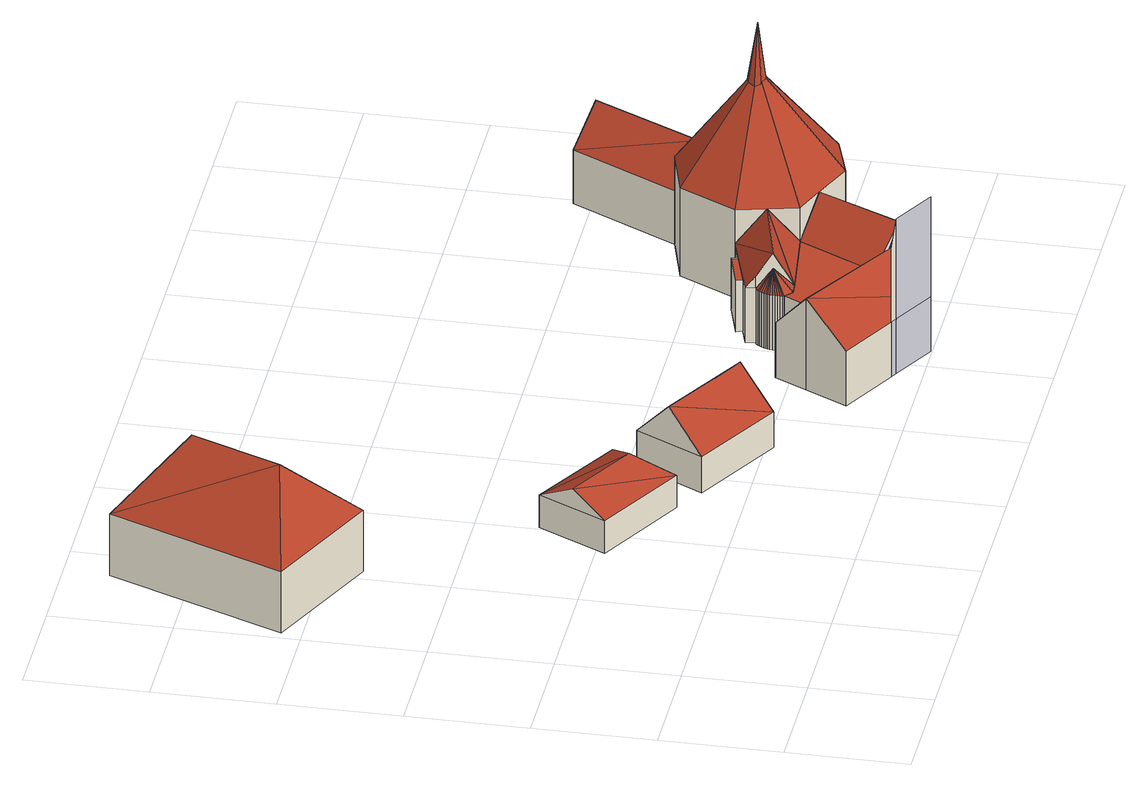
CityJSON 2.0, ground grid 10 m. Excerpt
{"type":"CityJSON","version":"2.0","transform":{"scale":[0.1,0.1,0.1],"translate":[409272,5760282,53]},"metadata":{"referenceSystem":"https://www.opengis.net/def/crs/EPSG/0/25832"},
"CityObjects":{
"building1":{"type":"Building","attributes":{"Gemeindeschluessel":"05515000","Geometrietyp2DReferenz":"3000","function":"31001_1000","roofType":"3200","measuredHeight":11.1},"address":[{"country":"Germany","locality":"Münster","thoroughfareNumber":"220","thoroughfareName":"Dyckburgstraße"}],"geometry":[{"type":"Solid","lod":"2","boundaries":[[[[0,1,2,3]],[[4,5,1,0]],[[6,7,5,4]],[[3,2,7,6]],[[0,8,4]],[[6,9,3]],[[9,8,0]],[[0,3,9]],[[6,4,8]],[[8,9,6]],[[1,5,7,2]]]],"semantics":{"surfaces":[{"type":"WallSurface"},{"type":"RoofSurface"},{"type":"GroundSurface"}],"values":[[0,0,0,0,1,1,1,1,1,1,2]]}}]},
"building2":{"type":"Building","attributes":{"Gemeindeschluessel":"05515000","Geometrietyp2DReferenz":"3000","function":"51009_1611","roofType":"5000","measuredHeight":4.61},"geometry":[{"type":"Solid","lod":"2","boundaries":[[[[10,11,12,13]],[[14,15,11,10]],[[16,17,15,14]],[[13,12,17,16]],[[10,18,14]],[[16,19,13]],[[18,10,13]],[[13,19,18]],[[14,18,19]],[[19,16,14]],[[11,15,17,12]]]],"semantics":{"surfaces":[{"type":"WallSurface"},{"type":"RoofSurface"},{"type":"GroundSurface"}],"values":[[0,0,0,0,1,0,1,1,1,1,2]]}}]},
"building3":{"type":"Building","attributes":{"Gemeindeschluessel":"05515000","Geometrietyp2DReferenz":"3000","function":"31001_2460","roofType":"3100","measuredHeight":6.58},"geometry":[{"type":"Solid","lod":"2","boundaries":[[[[20,21,22,23]],[[24,25,21,20]],[[26,27,25,24]],[[23,22,27,26]],[[20,28,24]],[[26,29,23]],[[23,29,28]],[[28,20,23]],[[29,26,24]],[[24,28,29]],[[21,25,27,22]]]],"semantics":{"surfaces":[{"type":"WallSurface"},{"type":"RoofSurface"},{"type":"GroundSurface"}],"values":[[0,0,0,0,0,0,1,1,1,1,2]]}}]},
"building4":{"type":"Building","attributes":{"name":"St. Maria Himmelfahrt","Gemeindeschluessel":"05515000","Geometrietyp2DReferenz":"3000","function":"31001_3041"},"address":[{"country":"Germany","locality":"Münster","thoroughfareNumber":"222","thoroughfareName":"Dyckburgstraße"}],"children":["building4-1","building4-2","building4-3","building4-4","building4-5","building4-6","building4-7","building4-8","building4-9","building4-10","building4-11"]},
"building4-1":{"type":"BuildingPart","attributes":{"roofType":"1000","measuredHeight":4.89},"parents":["building4"],"geometry":[{"type":"Solid","lod":"2","boundaries":[[[[30,31,32,33]],[[34,35,30,33,36,37,38]],[[32,31,39,40,41,42]],[[42,43,36,33,32]],[[35,39,31,30]],[[41,40,34,38]],[[39,35,34,40]],[[37,36,43]],[[41,38,37,43,42]]]],"semantics":{"surfaces":[{"type":"WallSurface"},{"type":"RoofSurface"},{"type":"GroundSurface"},{"type":"ClosureSurface"}],"values":[[0,1,2,3,3,3,3,0,3]]}}]},
"building4-2":{"type":"BuildingPart","attributes":{"roofType":"5000","measuredHeight":7.91},"parents":["building4"],"geometry":[{"type":"Solid","lod":"2","boundaries":[[[[44,45,46,47]],[[48,49,50,45,44]],[[51,52,53]],[[44,54,51,53,48]],[[52,51,34]],[[34,38,52]],[[51,54,47,34]],[[54,44,47]],[[41,40,46,45,50,55]],[[55,56,53,38,41]],[[34,40,41,38]],[[47,46,40,34]],[[49,48,53,56]],[[55,50,49,56]],[[52,38,53]]]],"semantics":{"surfaces":[{"type":"WallSurface"},{"type":"RoofSurface"},{"type":"GroundSurface"},{"type":"ClosureSurface"}],"values":[[0,0,1,1,1,1,0,0,2,3,3,3,0,3,3]]}}]},
"building4-3":{"type":"BuildingPart","attributes":{"roofType":"1000","measuredHeight":4.59},"parents":["building4"],"geometry":[{"type":"Solid","lod":"2","boundaries":[[[[57,58,50,49]],[[59,60,58,57]],[[61,62,60,59]],[[56,55,62,61]],[[61,59,57,49,56]],[[50,58,60,62,55]],[[55,56,49,50]]]],"semantics":{"surfaces":[{"type":"WallSurface"},{"type":"RoofSurface"},{"type":"GroundSurface"},{"type":"ClosureSurface"}],"values":[[0,0,0,0,1,2,3]]}}]},
"building4-4":{"type":"BuildingPart","attributes":{"roofType":"4000","measuredHeight":20.92},"parents":["building4"],"geometry":[{"type":"Solid","lod":"2","boundaries":[[[[63,64,65,66]],[[67,68,64,63]],[[69,70,68,67]],[[71,72,70,69]],[[73,74,72,71]],[[75,76,74,73]],[[77,78,76,75]],[[66,65,78,77]],[[66,79,63]],[[63,79,67]],[[67,79,69]],[[69,79,71]],[[71,79,73]],[[73,79,75]],[[75,79,77]],[[77,79,66]],[[64,68,70,72,74,76,78,65]]]],"semantics":{"surfaces":[{"type":"WallSurface"},{"type":"RoofSurface"},{"type":"GroundSurface"}],"values":[[0,0,0,0,0,0,0,0,1,1,1,1,1,1,1,1,2]]}}]},
"building4-5":{"type":"BuildingPart","attributes":{"roofType":"3100","measuredHeight":8.28},"parents":["building4"],"geometry":[{"type":"Solid","lod":"2","boundaries":[[[[33,32,80,81]],[[82,83,84,85,86]],[[87,88,83,82]],[[89,90,88,87]],[[91,92,90,89]],[[93,94,92,91]],[[95,96,97,98]],[[81,80,96,95]],[[86,36,33,81,82]],[[95,87,82,81]],[[89,87,95,91]],[[99,100,93,91,95,98]],[[32,42,84,83,88,90,92,94,101,102,97,96,80]],[[43,42,32,33,36]],[[43,36,86,85]],[[84,42,43,85]],[[102,99,98,97]],[[94,93,100,101]],[[101,100,99,102]]]],"semantics":{"surfaces":[{"type":"WallSurface"},{"type":"RoofSurface"},{"type":"GroundSurface"},{"type":"ClosureSurface"}],"values":[[0,0,0,0,0,0,0,0,1,1,1,1,2,3,0,3,0,3,3]]}}]},
"building4-6":{"type":"BuildingPart","attributes":{"roofType":"3100","measuredHeight":7.91},"parents":["building4"],"geometry":[{"type":"Solid","lod":"2","boundaries":[[[[103,104,105,106]],[[107,108,109,104,103]],[[85,84,110,111,112]],[[107,103,106,113,114]],[[38,37,43,85,112,114,113]],[[41,115,105,104,109,116,110,84,42]],[[42,43,37,38,41]],[[41,38,113,115]],[[113,106,105,115]],[[108,107,114]],[[109,108,117,116]],[[108,114,117]],[[111,114,112]],[[117,111,110,116]],[[117,114,111]],[[84,85,43,42]]]],"semantics":{"surfaces":[{"type":"WallSurface"},{"type":"RoofSurface"},{"type":"GroundSurface"},{"type":"ClosureSurface"}],"values":[[0,0,0,1,1,2,3,3,3,0,3,3,0,3,3,3]]}}]},
"building4-7":{"type":"BuildingPart","attributes":{"roofType":"4000","measuredHeight":16.82},"parents":["building4"],"geometry":[{"type":"Solid","lod":"2","boundaries":[[[[118,119,120,121,122]],[[123,124,119,118]],[[125,106,105,124,123]],[[126,127,55,128]],[[129,130,131,127,126]],[[122,132,118]],[[118,132,123]],[[123,132,125]],[[113,125,132,133]],[[52,133,132,128]],[[128,132,126]],[[126,132,129]],[[134,129,132,122]],[[119,124,105,115,41,55,127,131,120]],[[106,125,113]],[[113,133,38]],[[41,115,113,38]],[[105,106,113,115]],[[53,52,128,55]],[[38,133,52]],[[41,38,53,55]],[[38,52,53]],[[134,122,121]],[[130,129,134]],[[120,131,130,121]],[[130,134,121]]]],"semantics":{"surfaces":[{"type":"WallSurface"},{"type":"RoofSurface"},{"type":"GroundSurface"},{"type":"ClosureSurface"}],"values":[[0,0,0,0,0,1,1,1,1,1,1,1,1,2,0,0,3,3,0,0,3,3,0,0,3,3]]}}]},
"building4-8":{"type":"BuildingPart","attributes":{"roofType":"4000","measuredHeight":7.91},"parents":["building4"],"geometry":[{"type":"Solid","lod":"2","boundaries":[[[[135,136,137,138]],[[139,140,136,135]],[[141,142,140,139]],[[143,144,142,141]],[[145,146,144,143]],[[147,148,146,145]],[[149,150,148,147]],[[151,152,150,149]],[[153,154,152,151]],[[155,156,154,153]],[[157,158,156,155]],[[159,160,158,157]],[[161,162,160,159]],[[163,164,162,161]],[[165,166,164,163]],[[167,168,166,165]],[[169,170,168,167]],[[171,172,170,169]],[[173,174,172,171]],[[175,176,174,173]],[[177,178,176,175]],[[179,180,178,177]],[[181,182,180,179]],[[183,184,182,181]],[[185,186,184,183]],[[187,188,186,185]],[[189,190,188,187]],[[191,192,190,189]],[[193,194,192,191]],[[111,110,194,193]],[[195,196,109,108]],[[138,137,196,195]],[[108,114,195]],[[195,114,138]],[[138,114,135]],[[135,114,139]],[[139,114,141]],[[141,114,143]],[[143,114,145]],[[145,114,147]],[[147,114,149]],[[149,114,151]],[[151,114,153]],[[153,114,155]],[[155,114,157]],[[157,114,159]],[[159,114,161]],[[161,114,163]],[[163,114,165]],[[165,114,167]],[[167,114,169]],[[169,114,171]],[[171,114,173]],[[173,114,175]],[[175,114,179,177]],[[179,114,181]],[[181,114,183]],[[183,114,185]],[[185,114,187]],[[187,114,189]],[[189,114,191]],[[114,193,191]],[[193,114,111]],[[136,140,142,144,146,148,150,152,154,156,158,160,162,164,166,168,170,172,174,176,178,180,182,184,186,188,190,192,194,110,116,109,196,137]],[[116,117,108,109]],[[110,111,117,116]],[[108,117,114]],[[117,111,114]]]],"semantics":{"surfaces":[{"type":"WallSurface"},{"type":"RoofSurface"},{"type":"GroundSurface"},{"type":"ClosureSurface"}],"values":[[0,0,0,0,0,0,0,0,0,0,0,0,0,0,0,0,0,0,0,0,0,0,0,0,0,0,0,0,0,0,0,0,1,1,1,1,1,1,1,1,1,1,1,1,1,1,1,1,1,1,1,1,1,1,1,1,1,1,1,1,1,1,1,2,3,3,3,3]]}}]},
"building4-9":{"type":"BuildingPart","attributes":{"roofType":"4000","measuredHeight":6.62},"parents":["building4"],"geometry":[{"type":"Solid","lod":"2","boundaries":[[[[197,198,31,30]],[[199,200,198,197]],[[201,202,200,199]],[[203,204,202,201]],[[205,206,204,203]],[[207,208,206,205]],[[209,210,208,207]],[[211,212,210,209]],[[213,214,212,211]],[[215,216,214,213]],[[217,218,216,215]],[[219,220,218,217]],[[221,222,220,219]],[[47,46,222,221]],[[34,223,35]],[[35,223,30]],[[30,223,197]],[[197,223,199]],[[199,223,201]],[[201,223,203]],[[203,223,205]],[[205,223,207]],[[207,223,209]],[[209,223,211]],[[211,223,213]],[[213,223,215]],[[215,223,217]],[[217,223,219]],[[219,223,221]],[[221,223,47]],[[47,223,34]],[[39,31,198,200,202,204,206,208,210,212,214,216,218,220,222,46,40]],[[35,39,40,34]],[[30,31,39,35]],[[34,40,46,47]]]],"semantics":{"surfaces":[{"type":"WallSurface"},{"type":"RoofSurface"},{"type":"GroundSurface"},{"type":"ClosureSurface"}],"values":[[0,0,0,0,0,0,0,0,0,0,0,0,0,0,1,1,1,1,1,1,1,1,1,1,1,1,1,1,1,1,1,2,3,3,3]]}}]},
"building4-10":{"type":"BuildingPart","attributes":{"roofType":"3100","measuredHeight":7.91},"parents":["building4"],"geometry":[{"type":"Solid","lod":"2","boundaries":[[[[121,120,224,225]],[[226,227,131,130]],[[225,224,227,226]],[[226,228,225]],[[121,225,228]],[[228,134,121]],[[134,228,226]],[[226,130,134]],[[120,131,227,224]],[[120,121,130,131]],[[121,134,130]]]],"semantics":{"surfaces":[{"type":"WallSurface"},{"type":"RoofSurface"},{"type":"GroundSurface"},{"type":"ClosureSurface"}],"values":[[0,0,0,0,1,1,1,1,2,3,3]]}}]},
"building4-11":{"type":"BuildingPart","attributes":{"roofType":"4000","measuredHeight":13.95},"parents":["building4"],"geometry":[{"type":"MultiSurface","lod":"2","boundaries":[[[99,102,99,229]],[[94,101,102,101]],[[94,101,100,93]],[[93,100,230,231]],[[100,230,100,101]],[[99,100,230,229]],[[102,101,100,99]]],"semantics":{"surfaces":[{"type":"WallSurface"},{"type":"GroundSurface"},{"type":"ClosureSurface"}],"values":[0,1,2,2,0,0,0]}}]}
},
"vertices":[
[67,563,65],[67,563,10],[5,416,10],[5,416,65],[172,518,65],[172,518,10],[109,371,65],[109,371,10],[104,505,121],[72,430,121],
[283,207,37],[283,207,8],[204,250,8],[204,250,37],[253,151,37],[253,151,8],[174,193,37],[174,193,8],[251,188,54],[189,221,54],
[279,136,40],[279,136,8],[357,94,8],[357,94,40],[310,193,40],[310,193,8],[387,152,40],[387,152,8],[295,165,73],[372,123,73],
[503,113,58],[503,113,9],[493,95,9],[493,95,58],[520,108,58],[509,107,58],[558,61,58],[574,92,58],[587,116,58],[509,107,9],[520,108,9],[587,116,9],[558,61,9],[558,61,57],
[509,145,58],[509,145,9],[511,137,9],[511,137,58],[526,150,58],[526,150,55],[526,150,9],[515,124,88],[581,141,88],[575,165,58],[511,137,68],[575,165,9],[575,165,55],
[524,155,55],[524,155,9],[557,165,55],[557,165,9],[558,160,55],[558,160,9],
[654,159,143],[654,159,9],[652,167,9],[652,167,143],[649,152,143],[649,152,9],[643,150,143],[643,150,9],[633,154,143],[633,154,9],[630,161,143],[630,161,9],[635,169,143],[635,169,9],[643,172,143],[643,172,9],[642,160,218],
[461,112,9],[461,112,58],[543,31,91],[543,31,9],[554,52,9],[554,52,56],[554,52,68],[542,31,91],[542,31,9],[539,33,91],[539,33,9],[522,2,59],[522,2,9],[522,1,58],[522,1,9],[447,85,91],[447,85,9],[428,50,9],[428,50,58],[478,24,58],[484,21,58],[484,21,9],[478,24,9],
[611,21,58],[611,21,9],[649,92,9],[649,92,56],[598,28,71],[598,28,57],[598,28,9],[562,47,9],[562,47,57],[562,47,66],[614,106,88],[581,37,88],[614,106,9],[581,37,9],[581,37,57],
[714,152,88],[714,152,9],[699,199,9],[699,199,57],[699,199,88],[689,105,88],[689,105,9],[649,92,88],[600,213,88],[600,213,9],[575,165,88],[647,226,88],[647,226,57],[647,226,9],[642,160,177],[587,116,88],[674,212,88],
[592,24,57],[592,24,9],[595,25,9],[595,25,57],[590,23,57],[590,23,9],[588,22,57],[588,22,9],[586,22,57],[586,22,9],[584,22,57],[584,22,9],[582,22,57],[582,22,9],[580,22,57],[580,22,9],[578,22,57],[578,22,9],[575,23,57],[575,23,9],[573,24,57],[573,24,9],[571,25,57],[571,25,9],[569,27,57],[569,27,9],[568,29,57],[568,29,9],[567,30,57],[567,30,9],[566,30,57],[566,30,9],[565,32,57],[565,32,9],[564,33,57],[564,33,9],[564,34,57],[564,34,9],[564,35,57],[564,35,9],[563,35,57],[563,35,9],[563,36,57],[563,36,9],[563,37,57],[563,37,9],[563,38,57],[563,38,9],[562,39,57],[562,39,9],[562,40,57],[562,40,9],[562,41,57],[562,41,9],[562,42,57],[562,42,9],[562,44,57],[562,44,9],[562,45,57],[562,45,9],[597,26,57],[597,26,9],
[502,114,58],[502,114,9],[502,116,58],[502,116,9],[502,118,58],[502,118,9],[502,120,58],[502,120,9],[502,122,58],[502,122,9],[502,124,58],[502,124,9],[503,126,58],[503,126,9],[503,127,58],[503,127,9],[504,129,58],[504,129,9],[505,131,58],[505,131,9],[506,133,58],[506,133,9],[507,134,58],[507,134,9],[509,136,58],[509,136,9],[515,124,75],
[746,288,9],[746,288,57],[694,315,57],[694,315,9],[720,302,88],
[478,24,124],[484,21,148],[522,1,148]
]}
